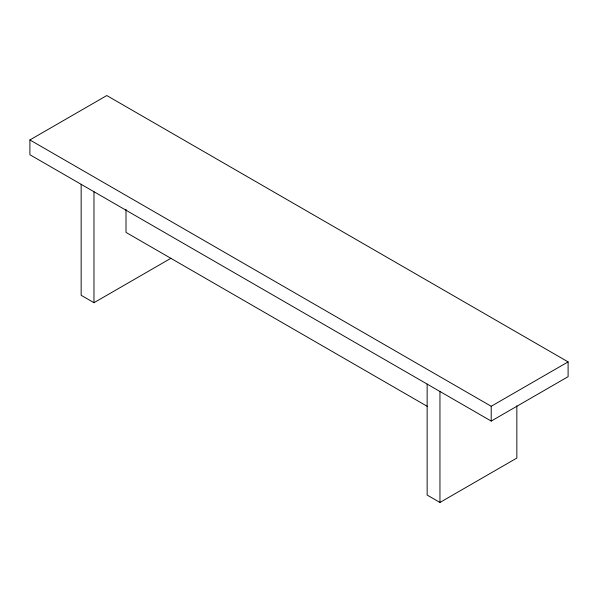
<?xml version="1.0" encoding="UTF-8"?>
<svg xmlns="http://www.w3.org/2000/svg" width="598" height="598" viewBox="0 0 598 598"><rect width="100%" height="100%" fill="white"/><g stroke="black" fill="none" stroke-linecap="round" stroke-linejoin="round"><path stroke-width="0.9" d="M29.9 139.939L106.788 95.545L568.1 361.887L568.1 376.68L491.212 421.074L29.9 154.733L29.9 139.939L491.212 406.274L568.1 361.887M81.156 184.326L81.156 295.3L93.968 302.7L170.856 258.314M427.144 384.08L427.144 495.054L439.956 502.455L516.844 458.061L516.844 405.84M427.637 406.565L126.006 232.413L126.006 209.293M491.212 406.274L491.212 421.074M439.956 391.481L439.956 502.455M93.968 191.726L93.968 302.7"/></g></svg>
